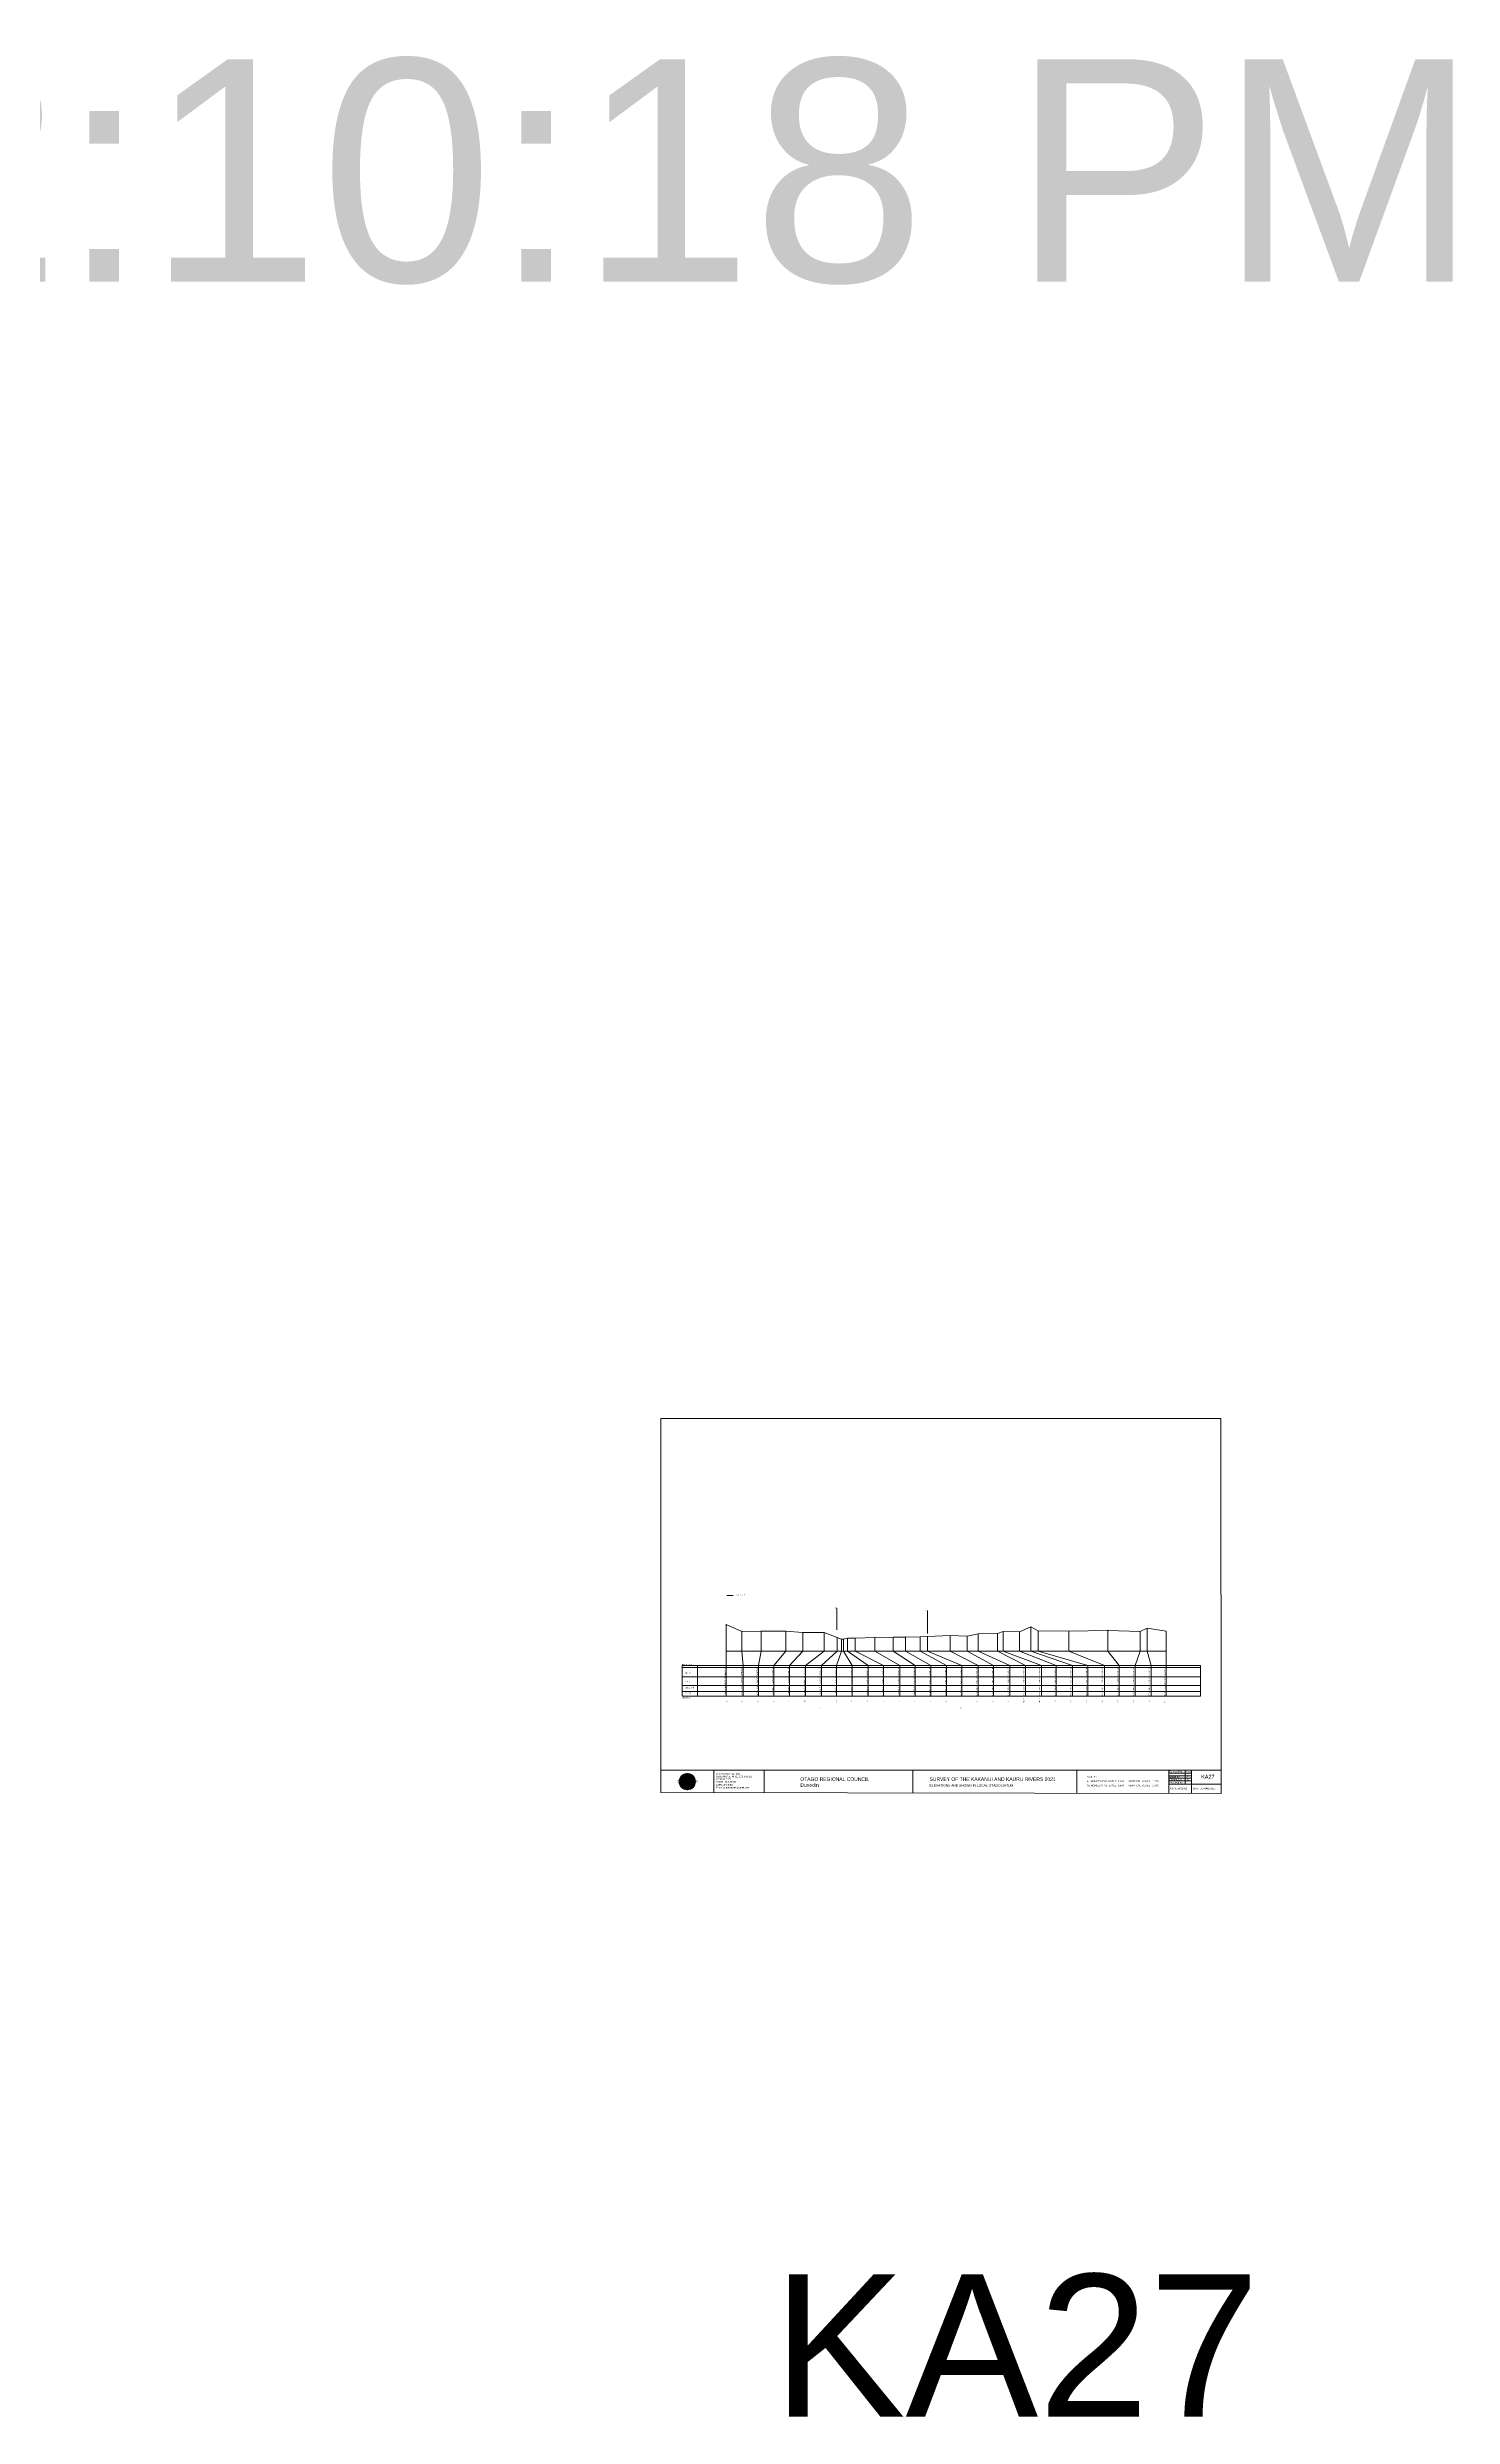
# Model space of a CAD drawing. Header units: millimetres. Extents: x -4102225 to 9709717, y -15023097 to 2258209.
# Drawn here: x -301252 to 330031, y -212675 to 852398 of the extents above; entities that cross this region are included whole.
import ezdxf

# ---------------------------------------------------------------- set-up
doc = ezdxf.new("R2010")
doc.units = ezdxf.units.MM
doc.header["$PDMODE"] = 35
doc.header["$PDSIZE"] = 20
doc.layers.get('0').update_dxf_attribs({"lineweight": 0})
doc.layers.add('geo', color=7, linetype='Continuous', lineweight=0)
doc.styles.get("Standard").update_dxf_attribs({"font": 'arial.ttf'})

# ---------------------------------------------------------------- blocks, each defined once
blk = doc.blocks.new('Geomatics_Circle_SPT')
at = {"layer": 'geo', "color": 2, "linetype": 'Continuous', "lineweight": 0}
for p, q in [((0, 25.2), (-25.2, 0)), ((-24.7, 4.9), (-4.9, 24.7)), ((-24.7, -4.9), (4.9, 24.7)), ((4.9, -24.7), (-24.7, 4.9)), ((-24.7, 0), (0, -24.7)), ((-9.7, 23.3), (-23.3, 9.6)), ((9.7, 23.3), (-23.3, -9.7)), ((-23.3, 9.7), (9.7, -23.3)), ((-21, 14), (-14, 21)), ((-21, -14), (14, 21)), ((14, -21), (-21, 14)), ((0, 0), (-17.8, 17.8)), ((0, 0), (-17.8, -17.8)), ((-14, 21), (21, -14)), ((21, 14), (-14, -21)), ((23.3, -9.7), (-9.7, 23.3)), ((-9.7, -23.3), (23.3, 9.7)), ((-4.9, 24.7), (24.7, -4.9)), ((24.7, 4.9), (-4.9, -24.7)), ((25.2, 0), (0, 25.2)), ((0, 0), (17.8, 17.8)), ((0, 0), (17.8, -17.8)), ((0, -24.8), (25.2, 0)), ((4.9, 24.7), (24.7, 4.9)), ((23.3, 9.7), (9.7, 23.3)), ((14, 21), (21, 14)), ((17.8, 18.1), (17.8, 18.1)), ((-4.9, -24.7), (-24.7, -4.9)), ((-23.3, -9.7), (-9.7, -23.3)), ((-14, -21), (-21, -14)), ((-17.8, -17.8), (-17.8, -17.8)), ((24.7, -4.9), (4.9, -24.7)), ((4.9, -24.7), (4.9, -24.7)), ((9.7, -23.3), (23.3, -9.7)), ((21, -14), (14, -21)), ((18.1, -17.8), (18.1, -17.8))]:
    blk.add_line(p, q, dxfattribs=at)
at = {"layer": 'geo', "color": 1, "linetype": 'Continuous', "lineweight": 0}
for p, q in [((-25.2, 0), (9.7, 23.3)), ((-25.2, 0), (-9.6, 23.3)), ((-25.2, 0), (23.3, 9.7)), ((-25.2, 0), (-23.3, 9.7)), ((-23.3, -9.7), (-25.2, 0)), ((-9.6, -23.3), (-25.2, 0)), ((9.7, -23.3), (-25.2, 0)), ((-4.9, 24.8), (-24.7, -4.9)), ((4.9, 24.7), (-24.7, 4.9)), ((14, 21), (-24.7, -4.9)), ((-14, 21), (-24.7, 4.9)), ((21, 14), (-24.7, 4.9)), ((-21, 14), (-24.7, -4.9)), ((0, 0), (-24.7, 4.9)), ((-24.7, 4.9), (-21, -14)), ((-24.7, 4.9), (-4.9, -24.7)), ((-24.7, 4.9), (14, -21)), ((-24.7, 4.9), (-24.7, 4.9)), ((0, 0), (-24.7, -4.9)), ((-23.3, 9.7), (0, 25.2)), ((-23.3, -9.6), (0, 25.2)), ((-23.3, -9.6), (17.8, 17.8)), ((-23.3, 9.7), (-17.8, 17.9)), ((-23.3, -9.6), (-17.8, 17.9)), ((-23.3, 9.7), (17.8, 17.8)), ((-17.8, -17.8), (-23.3, 9.7)), ((0, -25.2), (-23.3, 9.7)), ((-23.3, 9.7), (17.8, -17.8)), ((-23.3, 9.7), (25.2, 0)), ((-23.3, 9.4), (-23.3, 9.4)), ((-23.3, -9.7), (25.2, 0)), ((4.9, 24.8), (-21, -14)), ((-4.9, 24.7), (-21, 14)), ((14, 21), (-21, 14)), ((-14, 21), (-21, -14)), ((0, 0), (-21, 14)), ((-21, 14), (-14, -21)), ((-21, 14), (4.9, -24.7)), ((-21, 14), (-21, 14)), ((24.7, 4.9), (-21, 14)), ((0, 0), (-21, -14)), ((-17.9, 17.6), (-17.9, 17.6)), ((-17.8, 17.8), (9.7, 23.3)), ((-17.8, 17.8), (-9.6, 23.3)), ((-17.8, -17.8), (9.7, 23.3)), ((-17.8, -17.8), (-9.7, 23.3)), ((-9.7, -23.3), (-17.8, 17.8)), ((-17.8, 17.8), (9.7, -23.3)), ((-17.8, 17.8), (23.3, -9.6)), ((-17.8, 17.8), (23.3, 9.7)), ((-17.8, -17.8), (23.3, 9.7)), ((4.9, 24.7), (-14, 21)), ((-4.9, 24.7), (-14, -20.9)), ((0, 0), (-14, 21)), ((-14, 21), (-4.9, -24.7)), ((-14, 21), (-14, 21)), ((24.7, -4.9), (-14, 21)), ((21, 14), (-14, 21)), ((-14, -21), (24.7, 4.9)), ((0, 0), (-14, -21)), ((-9.8, 23.1), (-9.8, 23.1)), ((-9.7, 23.3), (0, 25.2)), ((-9.7, 23.3), (0, -25.2)), ((-9.7, -23.3), (0, 25.2)), ((-9.6, 23.3), (17.8, -17.8)), ((-9.6, 23.3), (25.2, 0)), ((-9.6, 23.3), (17.8, 17.8)), ((-9.6, -23.3), (17.8, 17.9)), ((25.2, 0), (-9.6, -23.3)), ((0, 0), (-4.9, 24.7)), ((-4.9, 24.7), (-4.9, 24.7)), ((21, -14), (-4.9, 24.7)), ((24.8, 4.9), (-4.9, 24.7)), ((14, 21), (-4.9, 24.7)), ((-4.9, -24.7), (21, 14)), ((0, 0), (-4.9, -24.7)), ((-0.2, 25.1), (-0.2, 25.1)), ((0, 25.2), (9.7, -23.3)), ((0, 25.2), (23.3, -9.7)), ((0, 25.2), (23.3, 9.7)), ((0, 25.2), (9.7, 23.3)), ((0, 0), (4.9, 24.7)), ((0, -25.2), (9.7, 23.3)), ((0, 0), (14, 21)), ((0, 0), (21, 14)), ((23.3, 9.7), (0, -25.2)), ((0, 0), (24.8, 4.9)), ((0, 0), (4.9, -24.7)), ((0, 0), (14, -21)), ((0, 0), (21, -14)), ((0, 0), (24.8, -4.9)), ((21, 14), (4.9, 24.8)), ((14, -21), (4.9, 24.7)), ((24.7, -4.9), (4.9, 24.7)), ((4.9, 24.7), (4.9, 24.7)), ((4.9, -24.7), (14, 21)), ((4.9, -24.7), (24.7, 4.9)), ((9.4, 23.3), (9.4, 23.3)), ((9.7, 23.3), (17.8, -17.8)), ((9.7, 23.3), (25.2, 0)), ((9.7, 23.3), (17.8, 17.9)), ((17.8, 17.8), (9.7, -23.3)), ((25.2, 0), (9.7, -23.3)), ((21, -14), (14, 21)), ((24.7, 4.9), (14, 21)), ((14, 21), (14, 21)), ((14, -21), (21, 14)), ((17.6, 17.9), (17.6, 17.9)), ((17.8, 17.8), (23.3, -9.7)), ((17.8, 17.8), (23.3, 9.7)), ((23.3, 9.7), (17.8, -17.8)), ((24.7, -4.9), (21, 14)), ((21, 14), (21, 14)), ((21, -14), (24.7, 4.9)), ((23.1, 9.8), (23.1, 9.8)), ((23.3, 9.7), (25.2, 0)), ((25.2, 0), (23.3, -9.6)), ((24.7, 4.9), (24.7, 4.9)), ((25.1, 0.2), (25.1, 0.2)), ((-25.2, 0), (23.3, -9.7)), ((-25.1, -0.2), (-25.1, -0.2)), ((-24.7, -4.9), (-24.7, -4.9)), ((-24.7, -4.9), (-14, -21)), ((-24.7, -4.9), (4.9, -24.7)), ((-24.7, -4.9), (21, -14)), ((-17.8, -17.8), (-23.3, -9.7)), ((0, -25.2), (-23.3, -9.6)), ((17.8, -17.8), (-23.3, -9.6)), ((-23.1, -9.8), (-23.1, -9.8)), ((-21, -14), (24.7, -4.9)), ((-21, -14), (-21, -14)), ((-21, -14), (-4.9, -24.7)), ((-21, -14), (14, -21)), ((23.3, -9.7), (-17.8, -17.8)), ((-9.6, -23.3), (-17.8, -17.8)), ((9.7, -23.3), (-17.8, -17.8)), ((-17.6, -17.9), (-17.6, -17.9)), ((-14, -21), (21, -14)), ((-14, -21), (-14, -21)), ((-14, -21), (4.9, -24.7)), ((17.8, -17.8), (-9.7, -23.3)), ((0, -25.2), (-9.7, -23.3)), ((-9.4, -23.3), (-9.4, -23.3)), ((-4.9, -24.7), (24.7, -4.9)), ((-4.9, -24.7), (14, -21)), ((-4.9, -24.7), (-4.9, -24.7)), ((23.3, -9.6), (0, -25.2)), ((9.7, -23.3), (0, -25.2)), ((0.2, -25.1), (0.2, -25.1)), ((4.9, -24.7), (21, -14)), ((4.9, -24.7), (4.9, -24.7)), ((17.8, -17.8), (9.7, -23.3)), ((9.8, -23.1), (9.8, -23.1)), ((14, -21), (24.7, -4.9)), ((14, -21), (14, -21)), ((23.3, -9.6), (17.8, -17.8)), ((17.9, -17.6), (17.9, -17.6)), ((21, -14), (21, -14)), ((23.3, -9.4), (23.3, -9.4)), ((24.7, -4.9), (24.7, -4.9))]:
    blk.add_line(p, q, dxfattribs=at)
at = {"layer": 'geo', "color": 114, "linetype": 'Continuous', "lineweight": 0}
for p, q in [((17.9, 17.8), (-25.2, 0)), ((-24.7, 4.9), (14, 21)), ((-24.7, -4.9), (21, 14)), ((-14, -21), (-24.7, 4.9)), ((9.7, 23.3), (-23.3, 9.7)), ((0, 0), (-23.3, 9.7)), ((-23.3, 9.7), (-9.7, -23.3)), ((0, 0), (-23.3, -9.7)), ((-4.9, -24.7), (-21, 14)), ((-20.9, 14), (4.9, 24.7)), ((24.8, 4.9), (-20.9, -14)), ((0, 25.2), (-17.8, 17.8)), ((-17.8, 17.8), (0, -25.2)), ((-14, 21), (-4.9, 24.7)), ((4.9, -24.7), (-14, 21)), ((0, 0), (-9.7, 23.3)), ((0, 0), (-9.7, -23.3)), ((-4.9, 24.7), (14, -21)), ((17.8, -17.8), (0, 25.2)), ((0, 0), (9.7, 23.3)), ((0, 0), (23.3, 9.7)), ((0, 0), (9.7, -23.3)), ((0, 0), (23.3, -9.7)), ((4.9, 24.7), (21, -14)), ((23.3, -9.7), (9.7, 23.3)), ((14, 21), (24.7, -4.9)), ((25.2, 0), (17.8, 17.8)), ((21, 14), (24.7, 4.9)), ((-25.2, 0), (-17.8, -17.8)), ((-21, -14), (-24.7, -4.9)), ((-17.8, -17.8), (25.2, 0)), ((24.8, -4.9), (-14, -21)), ((-9.6, -23.3), (23.3, -9.7)), ((21, -14), (-4.9, -24.8)), ((0, -25.2), (17.9, -17.8)), ((14, -21), (4.9, -24.8))]:
    blk.add_line(p, q, dxfattribs=at)
at = {"layer": 'geo', "color": 250, "linetype": 'Continuous', "lineweight": 0}
for p, q in [((0, 0), (-25.2, 0)), ((24.7, 4.9), (-24.7, 4.9)), ((-24.7, 4.9), (-24.7, -4.9)), ((-23.3, 9.7), (23.3, 9.7)), ((-23.3, 9.7), (-23.3, 9.7)), ((-23.3, -9.7), (-23.3, 9.7)), ((21, 14), (-21, 14)), ((-21, 14), (-21, -14)), ((-17.8, 17.8), (17.8, 17.8)), ((-17.8, -17.8), (-17.8, 17.8)), ((-14, 21), (-14, 21)), ((14, 21), (-14, 21)), ((-14, 20.9), (-14, -21)), ((-9.7, 23.3), (9.7, 23.3)), ((-9.7, -23.3), (-9.7, 23.3)), ((-4.9, 24.7), (4.9, 24.7)), ((-4.9, 24.7), (-4.9, -24.7)), ((0, 0), (0, 25.2)), ((0, 0), (0, -25.2)), ((0, 0), (25.2, 0)), ((4.9, 24.7), (4.9, -24.7)), ((9.7, -23.3), (9.7, 23.3)), ((14, 21), (14, -21)), ((17.8, -17.8), (17.8, 17.8)), ((21, 14), (21, 14)), ((21, -14), (21, 14)), ((23.3, 9.7), (23.3, -9.7)), ((24.7, 4.9), (24.7, 4.9)), ((24.7, -4.9), (24.7, 4.9)), ((-24.7, -4.9), (24.7, -4.9)), ((23.3, -9.7), (-23.3, -9.7)), ((-21, -14), (21, -14)), ((17.8, -17.8), (-17.8, -17.8)), ((-14, -21), (14, -21)), ((9.7, -23.3), (-9.7, -23.3)), ((-4.9, -24.7), (4.9, -24.7))]:
    blk.add_line(p, q, dxfattribs=at)
blk = doc.blocks.new('GeomaticsNZ TITLE BLOCK')
at = {"color": 7, "linetype": 'Continuous', "lineweight": 0}
for p, q in [((0, 95), (0, 1579)), ((0, 1579), (2363, 1579)), ((2363, 1579), (2364, 95)), ((2364, 95), (0, 95)), ((0, 95), (0, 0)), ((0, 0), (2364, -4)), ((16, 95), (2364, 95)), ((224, 95), (224, 0)), ((2364, 95), (383, 95)), ((436, 95), (436, -1)), ((1063, 95), (1063, -2)), ((1755, 95), (1755, -3)), ((2144, 95), (2144, -3)), ((2144, 82), (2239, 82)), ((2144, 71), (2239, 71)), ((2144, 60), (2239, 60)), ((2144, 49), (2239, 49)), ((2144, 35), (2364, 35)), ((2212, 95), (2212, 36)), ((2239, 95), (2239, -3)), ((2364, -4), (2364, 95))]:
    blk.add_line(p, q, dxfattribs=at)
at = {"color": 7, "linetype": 'Continuous', "lineweight": 0, "xscale": 1.36, "yscale": 1.36, "zscale": 1.36}
blk.add_blockref('Geomatics_Circle_SPT', (112, 46), dxfattribs=at)
at = {"color": 7, "linetype": 'Continuous', "lineweight": 0}
for s, p in [('PK&RR', (2213, 85)), ('ST', (2220, 64)), ('PK', (2220, 51))]:
    blk.add_text(s, height=5, dxfattribs=at).set_placement(p)
at = {"color": 7, "linetype": 'Continuous', "lineweight": 0, "attachment_point": 1}
for s, width, heights, insert, char_height in [('{\\C256;Geomatics N.Z. LTD                   }', 125.08, [15.8], (69, 50), 7), ('{\\C256;GEOMATICS N.Z. LTD                   \\PTELEPHONE:  M 021 023 6 00 55;\\PPO BOX 2177\\PSOUTH DUNEDIN\\PDUNEDIN 9044\\PEmail: geomaticsnz@gmail.com}', 3535.73, [94.7], (234, 83), 7), ('{\\C256;OTAGO REGIONAL COUNCIL\\PDunedin}', 3535.73, [0], (589, 64), 15), ('{\\C256;SURVEY OF THE KAKANUI AND KAURU RIVERS 2021}', 3535.73, [0], (1134, 64), 15), ('{\\C256;ELEVATIONS ARE SHOWN IN LOCAL OTAGO DATUM}', 3535.73, [0], (1134, 35), 10), ('{\\C256;Surveyed by:}', 3535.73, [0], (2145, 92), 7), ('{\\C256;Checked by:}', 3535.73, [0], (2145, 59), 7), ('{\\C256;Approved by:}', 3535.73, [0], (2145, 46), 7), ('{\\C256;JOB No 0032021}', 3535.73, [0], (2145, 21), 7), ('{\\C256;Drawn by:}', 3535.73, [0], (2146, 70), 7), ('{\\C256;Drawn:16-JUNE-2021}', 3535.73, [0], (2245, 21), 7)]:
    blk.add_mtext_dynamic_manual_height_columns(s, width=width, gutter_width=159, heights=heights, dxfattribs=dict(at, insert=insert, char_height=char_height))
blk = doc.blocks.new('A$Cb97534b7')
at = {"color": 5, "linetype": 'Continuous', "lineweight": 0}
blk.add_text('Wednesday, 11 August 2021 12:10:18 PM', height=100000, dxfattribs=at).set_placement((0, 29400))

msp = doc.modelspace()

# ---------------------------------------------------------------- linework, layer by layer
at = {"color": 1, "lineweight": 0}
msp.add_line((3977.386, 156500.44), (6884.116, 156500.44), dxfattribs=at)
at = {"color": 7, "lineweight": 0}
for p, q in [((53389.97, 140998.062), (53389.97, 150910.892)), ((94099.398, 139420.216), (94099.398, 149778.853)), ((-16122.907, 125000), (-16122.907, 124453.037)), ((-9220.565, 125000), (-9220.565, 111175.74)), ((216738.35, 125000), (216738.35, 111175.74))]:
    msp.add_line(p, q, dxfattribs=at)
for p, q in [((3654.053, 143489), (3654.053, 111175.74)), ((10728.112, 140249), (10728.112, 131450.867)), ((19332.822, 140379), (19332.822, 131450.867)), ((30437.705, 140458), (30437.705, 131450.867)), ((38165.904, 139848), (38165.904, 131450.867)), ((47685.185, 139748), (47685.185, 131450.867)), ((116902.14, 139266), (116902.14, 131450.867)), ((125610.881, 139365), (125610.881, 131450.867)), ((128100.143, 140295), (128100.143, 131450.867)), ((135454.736, 140175), (135454.736, 131450.867)), ((140629.31, 142345), (140629.31, 131450.867)), ((143790.815, 140575), (143790.815, 131450.867)), ((157672.141, 140434), (157672.141, 131450.867)), ((175213.426, 140774), (175213.426, 131450.867)), ((189746.086, 140244), (189746.086, 131450.867)), ((192848.437, 141803), (192848.437, 131450.867)), ((201287.381, 140443), (201287.381, 111175.74)), ((201287.381, 140443), (201287.381, 128267.809)), ((3654.053, 131450.867), (201287.381, 131450.867)), ((10728.112, 131450.867), (11274.044, 125000)), ((19332.822, 131450.867), (18133.838, 125000)), ((30437.705, 131450.867), (25109.066, 125000)), ((38165.904, 131450.867), (32179.06, 125000)), ((47685.185, 131450.867), (39323.765, 125000)), ((53489.569, 131450.867), (46521.403, 125000)), ((55556.688, 131450.867), (53301.354, 125000)), ((53489.569, 137617), (53489.569, 131450.867)), ((55556.688, 136777), (55556.688, 131450.867)), ((56398.651, 136797), (56398.651, 131450.867)), ((56398.651, 131450.867), (60323.299, 125000)), ((58242.299, 137307), (58242.299, 131450.867)), ((58242.299, 131450.867), (67446.595, 125000)), ((61709.299, 137217), (61709.299, 131450.867)), ((61709.299, 131450.867), (74376.513, 125000)), ((70404.457, 137607), (70404.457, 131450.867)), ((70404.457, 131450.867), (81660.949, 125000)), ((78679.948, 137647), (78679.948, 131450.867)), ((78679.948, 131450.867), (88536.479, 125000)), ((84323.491, 137777), (84323.491, 131450.867)), ((84323.491, 131450.867), (95656.889, 125000)), ((90833.371, 137896), (90833.371, 131450.867)), ((90833.371, 131450.867), (102608.586, 125000)), ((94116.466, 138076), (94116.466, 131450.867)), ((94116.466, 131450.867), (109576.292, 125000)), ((104367.223, 138446), (104367.223, 131450.867)), ((104367.223, 131450.867), (116894.618, 125000)), ((111942.843, 138226), (111942.843, 131450.867)), ((111942.843, 131450.867), (123719.312, 125000)), ((116902.14, 131450.867), (131149.399, 125000)), ((125610.881, 131450.867), (138185.477, 125000)), ((128100.143, 131450.867), (145412.541, 125000)), ((135454.736, 131450.867), (151920.135, 125000)), ((140629.31, 131450.867), (159245.294, 125000)), ((143790.815, 131450.867), (166236.9, 125000)), ((157672.141, 131450.867), (173652.286, 125000)), ((175213.426, 131450.867), (180275.709, 125000)), ((189746.086, 131450.867), (187475.123, 125000)), ((192848.437, 131450.867), (194602.513, 125000)), ((-16122.907, 125000), (216738.35, 125000)), ((-16122.907, 124153.568), (216738.35, 124153.568)), ((-16122.907, 119828.492), (216738.35, 119828.492)), ((11274.044, 111175.74), (11274.044, 125000)), ((18133.838, 111175.74), (18133.838, 125000)), ((25109.066, 111175.74), (25109.066, 125000)), ((32179.06, 111175.74), (32179.06, 125000)), ((39323.765, 111175.74), (39323.765, 125000)), ((46521.403, 111175.74), (46521.403, 125000)), ((53301.354, 111175.74), (53301.354, 125000)), ((60323.299, 111175.74), (60323.299, 125000)), ((67446.595, 111175.74), (67446.595, 125000)), ((74376.513, 111175.74), (74376.513, 125000)), ((81660.949, 111175.74), (81660.949, 125000)), ((88536.479, 111175.74), (88536.479, 125000)), ((95656.889, 111175.74), (95656.889, 125000)), ((102608.586, 111175.74), (102608.586, 125000)), ((109576.292, 111175.74), (109576.292, 125000)), ((116894.618, 111175.74), (116894.618, 125000)), ((123719.312, 111175.74), (123719.312, 125000)), ((131149.399, 111175.74), (131149.399, 125000)), ((138185.477, 111175.74), (138185.477, 125000)), ((145412.541, 111175.74), (145412.541, 125000)), ((151920.135, 111175.74), (151920.135, 125000)), ((159245.294, 111175.74), (159245.294, 125000)), ((166236.9, 111175.74), (166236.9, 125000)), ((173652.286, 111175.74), (173652.286, 125000)), ((180275.709, 111175.74), (180275.709, 125000)), ((187475.123, 111175.74), (187475.123, 125000)), ((194602.513, 111175.74), (194602.513, 125000)), ((-16122.907, 115970.333), (216738.35, 115970.333)), ((-16122.907, 113366.063), (216738.35, 113366.063))]:
    msp.add_line(p, q)
at = {"color": 7, "lineweight": 0, "transparency": 33554687}
msp.add_line((-16122.907, 124453.037), (-16122.907, 111302.518), dxfattribs=at)
at = {"lineweight": 0}
msp.add_line((-16122.907, 111175.74), (216738.35, 111175.74), dxfattribs=at)
at = {"color": 1}
msp.add_lwpolyline([(3654.053, 143489), (10728.112, 140249), (19332.822, 140379), (30437.705, 140458), (38165.904, 139848), (47685.185, 139748), (53489.569, 137617), (55556.688, 136777), (56398.651, 136797), (58242.299, 137307), (61709.299, 137217), (70404.457, 137607), (78679.948, 137647), (84323.491, 137777), (90833.371, 137896), (94116.466, 138076), (104367.223, 138446), (111942.843, 138226), (116902.14, 139266), (125610.881, 139365), (128100.143, 140295), (135454.736, 140175), (140629.31, 142345), (143790.815, 140575), (157672.141, 140434), (175213.426, 140774), (189746.086, 140244), (192848.437, 141803), (201287.381, 140443)], dxfattribs=at)
for p in [(3654.053, 143489), (10728.112, 140249), (19332.822, 140379), (30437.705, 140458), (38165.904, 139848), (47685.185, 139748), (104367.223, 138446), (116902.14, 139266), (125610.881, 139365), (128100.143, 140295), (135454.736, 140175), (140629.31, 142345), (143790.815, 140575), (157672.141, 140434), (175213.426, 140774), (189746.086, 140244), (192848.437, 141803), (201287.381, 140443), (55556.688, 136777), (56398.651, 136797), (58242.299, 137307), (61709.299, 137217), (70404.457, 137607), (78679.948, 137647), (84323.491, 137777), (90833.371, 137896), (94116.466, 138076), (111942.843, 138226)]:
    msp.add_point(p)
at = {"color": 32, "true_color": 0xcd6928}
msp.add_point((53489.569, 137617), dxfattribs=at)

# ---------------------------------------------------------------- block references
msp.add_blockref('A$Cb97534b7', (-2283220.414, 717675.265))
at = {"color": 7, "lineweight": 0, "xscale": 106.5053773992074, "yscale": 106.5053773992074, "zscale": 106.5053773992074}
msp.add_blockref('GeomaticsNZ TITLE BLOCK', (-25721.456, 67876.527), dxfattribs=at)

# ---------------------------------------------------------------- texts
at = {"color": 7, "lineweight": 0, "transparency": 33554687}
for s, height, p in [('Ground Level', 473.07414, (8169.717, 156500.44)), ('DATUM 125.00', 473.07414, (-16189.844, 125135.982)), ('Easting', 473.0741, (-14747.724, 117527.941)), ('Northing', 473.0741, (-14678.84, 121387.343)), ('Section KA27', 473.07414, (-16189.855, 110257.825)), ('Ground Level', 473.07414, (-14730.621, 114738.63)), ('Chainage', 473.0741, (-14728.362, 112414.494))]:
    msp.add_text(s, height=height, dxfattribs=at).set_placement(p)
for s, p in [('   3.65  143.49  1429302.26  5004065.22', (3521.138, 111146.409)), ('  10.73  140.25  1429299.06  5004055.68', (10910.439, 111099.683)), ('  19.33  140.38  1429287.65  5004057.24', (17951.807, 111099.683)), ('  30.44  140.46  1429277.26  5004053.32', (24993.175, 111146.409)), ('  38.17  139.85  1429269.97  5004050.75', (32034.544, 111146.409)), ('  47.69  139.75  1429261.62  5004045.97', (39075.912, 111166.872)), ('  53.49  137.62  1429253.92  5004050.79', (46117.28, 111146.75)), ('  55.56  136.78  1429252.37  5004048.62', (53158.648, 111146.75)), ('  56.40  136.80  1429252.79  5004044.64', (60200.017, 111146.75)), ('  58.24  137.31  1429251.74  5004042.24', (67241.385, 111146.75)), ('  61.71  137.22  1429248.53  5004040.93', (74282.753, 111149.478)), ('  70.40  137.61  1429240.53  5004037.52', (81324.121, 111142.657)), ('  78.68  137.65  1429232.78  5004034.61', (88365.49, 111142.657)), ('  84.32  137.78  1429227.57  5004032.44', (95406.858, 111147.432)), ('  90.83  137.90  1429221.62  5004029.79', (102448.226, 111146.75)), ('  94.12  138.08  1429218.29  5004029.27', (109489.594, 111146.75)), (' 104.37  138.45  1429208.95  5004025.02', (116530.963, 111099.683)), (' 111.94  138.23  1429202.02  5004021.95', (123572.331, 111099.683)), (' 116.90  139.27  1429197.37  5004020.22', (130613.699, 111099.683)), (' 125.61  139.37  1429189.40  5004016.70', (137655.067, 111099.683)), (' 128.10  140.30  1429187.03  5004015.92', (144696.436, 111099.683)), (' 135.45  140.18  1429179.42  5004015.16', (151737.804, 111099.683)), (' 140.63  142.35  1429175.17  5004011.83', (158779.172, 111099.683)), (' 143.79  140.58  1429172.93  5004008.95', (165820.54, 111099.683)), (' 157.67  140.43  1429159.60  5004004.87', (172861.909, 111099.683)), (' 175.21  140.77  1429143.49  5003997.92', (179903.277, 111099.683)), (' 189.75  140.24  1429129.90  5003992.76', (186944.645, 111099.683)), (' 192.85  141.80  1429126.97  5003991.73', (193986.013, 111099.683)), (' 201.29  140.44  1429119.34  5003988.09', (201027.381, 111155.276)), ('       SH', (4162.58, 107093.004)), ('       SH', (11193.824, 107093.004)), ('       SH', (18225.068, 107093.004)), ('       SH', (25256.312, 107093.004)), ('       SH', (32287.557, 107093.004)), ('       TB', (39310.274, 107108.011)), ('       SH', (53347.183, 107093.004)), ('       SH', (60378.427, 107093.004)), ('       SH', (67409.671, 107093.004)), ('       SH', (74440.916, 107093.004)), ('       SH', (81472.16, 107093.004)), ('       SH', (88503.404, 107093.004)), ('       SH', (95534.648, 107093.004)), ('       SH', (102565.892, 107093.004)), ('       SH', (116611.328, 107093.004)), ('       SH', (123642.572, 107093.004)), ('       SH', (130673.816, 107093.004)), ('     SH/BB', (137705.06, 107093.004)), ('     SH/TB', (144736.305, 107093.004)), ('       SH', (151767.549, 107093.004)), ('       SH', (158798.793, 107093.004)), ('       SH', (165830.037, 107093.004)), ('       SH', (172861.281, 107093.004)), ('       SH', (179892.526, 107093.004)), ('       SH', (186923.77, 107093.004)), ('       SH', (193955.014, 107093.004)), ('       F', (200977.732, 107067.083)), ('  W', (46324.465, 105091.195)), ('  W', (109588.61, 105091.195))]:
    msp.add_text(s, height=500, rotation=90).set_placement(p)
at = {"color": 7, "lineweight": 0}
for s, height, p in [('SCALE :  ', 823.5746, (165820.204, 74514.477)), ('KA27', 1764.8028, (217066.372, 74083.808)), ('A1 HORIZONTAL SCALE  1:200      VERTICAL SCALE   1:200 ', 823.57462, (165738.233, 72553.623)), ('A3 HORIZONTAL SCALE  1:800      VERTICAL SCALE   1:800', 823.57462, (165738.233, 70650.367)), ('KA27', 63996.9987, (24632.259, -212675.217))]:
    msp.add_text(s, height=height, dxfattribs=at).set_placement(p)
at = {"color": 7, "lineweight": 0, "char_height": 500, "attachment_point": 1, "rotation": 90}
for insert in [(52602.184, 150369.056), (93311.612, 149237.017)]:
    msp.add_mtext_dynamic_manual_height_columns('W', width=4277.92851, gutter_width=12.5, heights=[0], dxfattribs=dict(at, insert=insert))

doc.saveas('drawing.dxf')
